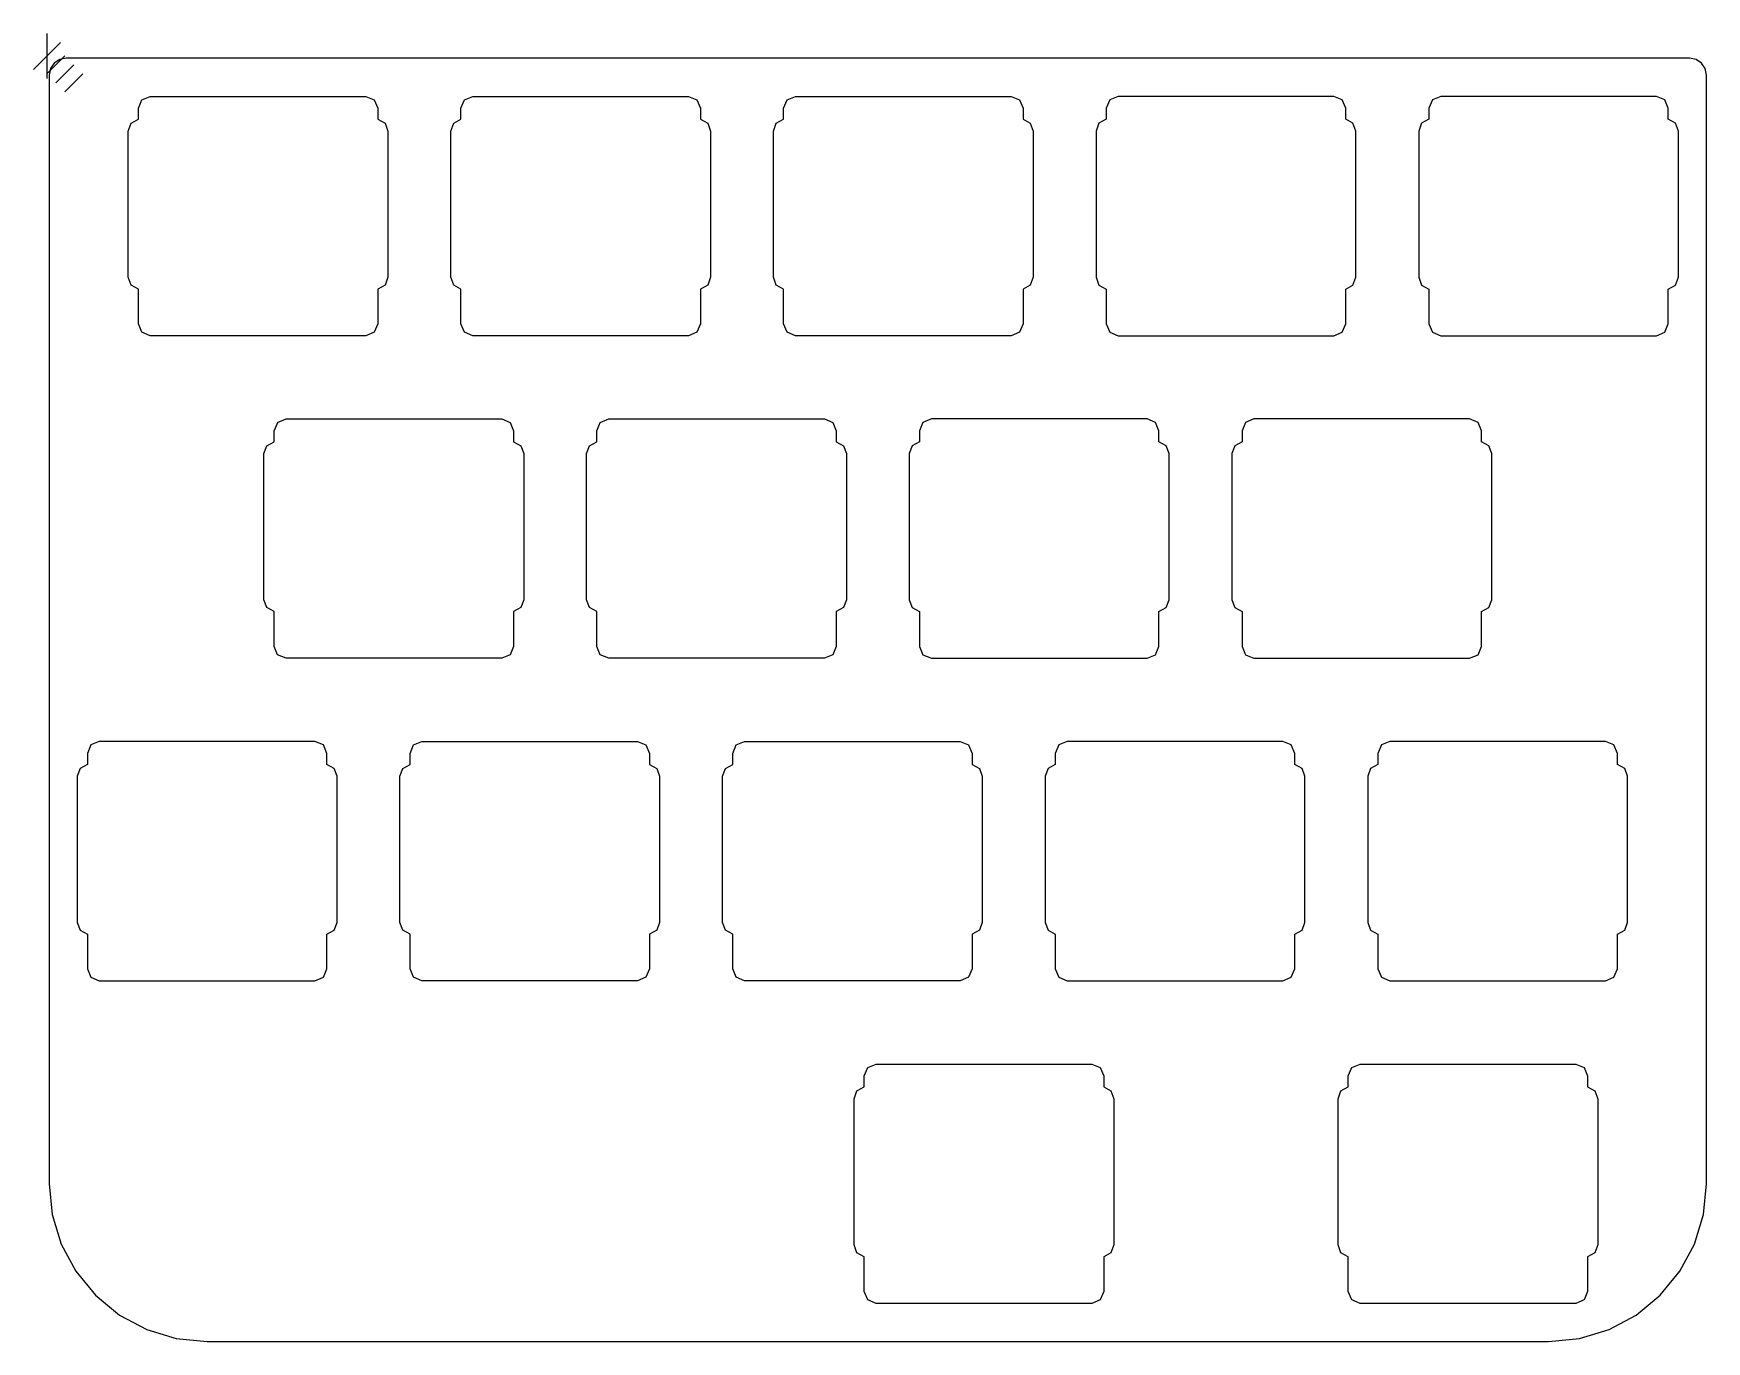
# Model space of a CAD drawing. Extents: x -0.8 to 97.7, y 221.3 to 298.3.
import ezdxf

# ---------------------------------------------------------------- set-up
doc = ezdxf.new("R2010")
doc.units = 0

msp = doc.modelspace()

# ---------------------------------------------------------------- linework, layer by layer
for p, q in [((0.425185, 296.575), (0.208412, 296.25)), ((0.74959, 296.792), (0.425185, 296.575)), ((1.13228, 296.868), (0.74959, 296.792)), ((96.7324, 296.868), (1.13228, 296.868)), ((97.115, 296.792), (96.7324, 296.868)), ((97.4397, 296.575), (97.115057, 296.791958)), ((97.6564, 296.25), (97.439707, 296.574379)), ((0.208412, 296.25), (0.132292, 295.868)), ((0.132292, 295.868), (0.132292, 230.567)), ((97.7326, 295.868), (97.6564, 296.250587)), ((97.732, 230.567), (97.7326, 295.868)), ((5.58731, 294.413), (6.08229, 294.618)), ((6.08229, 294.618), (18.7823, 294.618)), ((18.7823, 294.618), (19.277255, 294.412948)), ((24.5873, 294.413), (25.082335, 294.618052)), ((25.0823, 294.618), (37.7823, 294.618)), ((37.7823, 294.618), (38.277335, 294.412948)), ((43.5872, 294.413), (44.08197, 294.618052)), ((44.082, 294.618), (56.782, 294.618)), ((56.782, 294.618), (57.277035, 294.412948)), ((63.082, 294.618), (62.58723, 294.412948)), ((75.782, 294.618), (63.082, 294.618)), ((76.277, 294.413), (75.781965, 294.618052)), ((82.082, 294.618), (81.58723, 294.412948)), ((94.7825, 294.618), (82.082, 294.618)), ((95.2775, 294.413), (94.782465, 294.618052)), ((5.38228, 293.918), (5.587305, 294.41277)), ((5.38228, 293.268), (5.38228, 293.918)), ((19.2772, 294.413), (19.482225, 293.91823)), ((19.4823, 293.918), (19.4823, 293.268)), ((24.3822, 293.918), (24.587252, 294.41277)), ((24.3822, 293.268), (24.3822, 293.918)), ((38.2773, 294.413), (38.482087, 293.91823)), ((38.4821, 293.918), (38.4821, 293.268)), ((43.3822, 293.918), (43.587252, 294.41277)), ((43.3822, 293.268), (43.3822, 293.918)), ((57.277, 294.413), (57.482052, 293.91823)), ((57.4821, 293.918), (57.4821, 293.268)), ((62.5872, 294.413), (62.382148, 293.91823)), ((62.3822, 293.918), (62.3822, 293.268)), ((76.4821, 293.918), (76.277048, 294.41277)), ((76.4821, 293.268), (76.4821, 293.918)), ((81.3821, 293.918), (81.3821, 293.268)), ((81.5872, 294.413), (81.382148, 293.91823)), ((95.4826, 293.918), (95.277548, 294.41277)), ((95.4826, 293.268), (95.4826, 293.918)), ((4.78228, 292.575), (4.953121, 293.033258)), ((4.95313, 293.033), (5.382284, 293.267421)), ((19.4823, 293.268), (19.911454, 293.033315)), ((19.9114, 293.033), (20.082268, 292.574742)), ((23.7821, 292.575), (23.953021, 293.033258)), ((23.9531, 293.033), (24.382254, 293.267421)), ((38.4821, 293.268), (38.911254, 293.033315)), ((38.9113, 293.033), (39.082221, 292.574742)), ((42.7821, 292.575), (42.953021, 293.033258)), ((42.953, 293.033), (43.382154, 293.267421)), ((57.4821, 293.268), (57.911254, 293.033315)), ((57.9112, 293.033), (58.082121, 292.574742)), ((61.953, 293.033), (61.782079, 292.574742)), ((62.3822, 293.268), (61.953046, 293.033315)), ((76.9112, 293.033), (76.482046, 293.267421)), ((77.0821, 292.575), (76.911179, 293.033258)), ((80.953, 293.033), (80.782079, 292.574742)), ((81.3821, 293.268), (80.952946, 293.033315)), ((95.9117, 293.033), (95.482546, 293.267421)), ((96.0824, 292.575), (95.911744, 293.033258)), ((4.78228, 283.961), (4.78228, 292.575)), ((20.0823, 292.575), (20.0823, 283.961)), ((20.0823, 292.575), (20.0823, 292.575)), ((23.7821, 283.961), (23.7821, 292.575)), ((39.0822, 292.575), (39.0822, 283.961)), ((39.0822, 292.575), (39.0822, 292.575)), ((42.7821, 283.961), (42.7821, 292.575)), ((58.0822, 292.575), (58.0822, 283.961)), ((61.7821, 292.575), (61.7821, 283.961)), ((77.0821, 283.961), (77.0821, 292.575)), ((80.7821, 292.575), (80.7821, 283.961)), ((96.0824, 283.961), (96.0824, 292.575)), ((4.95313, 283.502), (4.78228, 283.961)), ((20.0823, 283.961), (19.911432, 283.502742)), ((23.9531, 283.502), (23.782179, 283.960258)), ((39.0822, 283.961), (38.911279, 283.502742)), ((42.953, 283.502), (42.782079, 283.960258)), ((42.7821, 283.961), (42.7821, 283.961)), ((58.0822, 283.961), (57.911279, 283.502742)), ((61.7821, 283.961), (61.953021, 283.502742)), ((76.9112, 283.502), (77.082121, 283.960258)), ((80.7821, 283.961), (80.953021, 283.502742)), ((95.9117, 283.502), (96.082356, 283.960258)), ((5.38228, 283.268), (4.953126, 283.502421)), ((5.38228, 281.218), (5.38228, 283.268)), ((19.9114, 283.502), (19.482246, 283.267579)), ((19.4823, 283.268), (19.4823, 281.218)), ((24.3822, 283.268), (23.953046, 283.502421)), ((24.3822, 281.218), (24.3822, 283.268)), ((38.4821, 283.268), (38.4821, 281.218)), ((38.9113, 283.502), (38.482146, 283.267579)), ((43.3822, 283.268), (42.953046, 283.502421)), ((43.3822, 281.218), (43.3822, 283.268)), ((57.9112, 283.502), (57.482046, 283.267579)), ((57.4821, 283.268), (57.4821, 281.218)), ((61.953, 283.502), (62.382154, 283.267579)), ((62.3822, 283.268), (62.3822, 281.218)), ((76.4821, 283.268), (76.911254, 283.502421)), ((76.4821, 281.218), (76.4821, 283.268)), ((80.953, 283.502), (81.382154, 283.267579)), ((81.3821, 283.268), (81.3821, 281.218)), ((95.4826, 283.268), (95.911754, 283.502421)), ((95.4826, 281.218), (95.4826, 283.268)), ((5.58731, 280.723), (5.38228, 281.218)), ((19.4823, 281.218), (19.2772, 280.723)), ((24.5873, 280.723), (24.382248, 281.218035)), ((38.4821, 281.218), (38.277313, 280.722965)), ((43.5872, 280.723), (43.382148, 281.218035)), ((57.4821, 281.218), (57.277048, 280.722965)), ((62.3822, 281.218), (62.587252, 280.722965)), ((76.277, 280.723), (76.482052, 281.218035)), ((81.3821, 281.218), (81.587152, 280.722965)), ((95.2775, 280.723), (95.482552, 281.218035)), ((6.08229, 280.518), (5.58731, 280.723)), ((18.7823, 280.518), (6.08229, 280.518)), ((19.2772, 280.723), (18.782245, 280.517948)), ((25.0823, 280.518), (24.5873, 280.723)), ((37.7823, 280.518), (25.0823, 280.518)), ((38.2773, 280.723), (37.782265, 280.517948)), ((44.082, 280.518), (43.58723, 280.723052)), ((56.782, 280.518), (44.082, 280.518)), ((57.277, 280.723), (56.781965, 280.517948)), ((62.5872, 280.723), (63.08197, 280.517948)), ((63.082, 280.518), (75.782, 280.518)), ((75.782, 280.518), (76.277035, 280.723052)), ((81.5872, 280.723), (82.08197, 280.517948)), ((82.082, 280.518), (94.7825, 280.518)), ((94.7825, 280.518), (95.277535, 280.723052)), ((13.3823, 274.918), (13.587325, 275.41277)), ((13.3823, 274.268), (13.3823, 274.918)), ((13.5873, 275.413), (14.082282, 275.618052)), ((14.0823, 275.618), (26.7823, 275.618)), ((26.7823, 275.618), (27.277335, 275.412948)), ((27.2773, 275.413), (27.482352, 274.91823)), ((27.4823, 274.918), (27.4823, 274.268)), ((32.3822, 274.918), (32.587252, 275.41277)), ((32.3822, 274.268), (32.3822, 274.918)), ((32.5872, 275.413), (33.082235, 275.618052)), ((33.0822, 275.618), (45.7822, 275.618)), ((45.7822, 275.618), (46.27697, 275.412948)), ((46.277, 275.413), (46.482052, 274.91823)), ((46.482, 274.918), (46.482, 274.268)), ((51.3821, 274.918), (51.3821, 274.268)), ((51.5872, 275.413), (51.382148, 274.91823)), ((52.0822, 275.618), (51.587165, 275.412948)), ((64.7822, 275.618), (52.0822, 275.618)), ((65.277, 275.413), (64.78223, 275.618052)), ((65.482, 274.918), (65.276948, 275.41277)), ((65.482, 274.268), (65.482, 274.918)), ((70.5871, 275.413), (70.382048, 274.91823)), ((70.3821, 274.918), (70.3821, 274.268)), ((71.0822, 275.618), (70.587165, 275.412948)), ((83.7822, 275.618), (71.0822, 275.618)), ((84.2769, 275.413), (83.78213, 275.618052)), ((84.482, 274.918), (84.276948, 275.41277)), ((84.482, 274.268), (84.482, 274.918)), ((12.7823, 273.575), (12.953141, 274.033258)), ((12.9531, 274.033), (13.382254, 274.267685)), ((27.4823, 274.268), (27.911454, 274.033315)), ((27.9115, 274.033), (28.082156, 273.574742)), ((31.7823, 273.575), (31.952956, 274.033258)), ((31.953, 274.033), (32.382154, 274.267685)), ((46.482, 274.268), (46.911154, 274.033315)), ((46.9112, 274.033), (47.082121, 273.574742)), ((50.953, 274.033), (50.782079, 273.574742)), ((51.3821, 274.268), (50.952946, 274.033315)), ((65.9112, 274.033), (65.482046, 274.267685)), ((66.0821, 273.575), (65.911179, 274.033258)), ((69.9529, 274.033), (69.781979, 273.574742)), ((70.3821, 274.268), (69.952946, 274.033315)), ((84.9111, 274.033), (84.481946, 274.267685)), ((85.0821, 273.575), (84.911179, 274.033258)), ((12.7823, 264.961), (12.7823, 273.575)), ((28.0822, 273.575), (28.0822, 264.961)), ((31.7823, 264.961), (31.7823, 273.575)), ((47.0821, 273.575), (47.0821, 264.961)), ((50.7821, 273.575), (50.7821, 264.961)), ((66.0821, 264.961), (66.0821, 273.575)), ((69.782, 273.575), (69.782, 264.961)), ((85.0821, 264.961), (85.0821, 273.575)), ((12.9531, 264.502), (12.7823, 264.961)), ((13.3823, 264.268), (12.953146, 264.502421)), ((13.3823, 262.218), (13.3823, 264.268)), ((27.4823, 264.268), (27.4823, 262.218)), ((27.4823, 264.268), (27.4823, 264.268)), ((27.9115, 264.503), (27.482346, 264.268315)), ((28.0822, 264.961), (27.911544, 264.502742)), ((31.7823, 264.961), (31.7823, 264.961)), ((31.953, 264.502), (31.782344, 264.960258)), ((32.3822, 264.268), (31.953046, 264.502421)), ((32.3822, 262.218), (32.3822, 264.268)), ((46.482, 264.268), (46.482, 262.218)), ((46.9112, 264.503), (46.482046, 264.268315)), ((47.0821, 264.961), (46.911179, 264.502742)), ((50.7821, 264.961), (50.953021, 264.502742)), ((50.953, 264.503), (51.382154, 264.268315)), ((51.3821, 264.268), (51.3821, 262.218)), ((65.482, 264.268), (65.911154, 264.502421)), ((65.482, 262.218), (65.482, 264.268)), ((65.9112, 264.502), (66.082121, 264.960258)), ((69.782, 264.961), (69.952921, 264.502742)), ((69.9529, 264.503), (70.382054, 264.268315)), ((70.3821, 264.268), (70.3821, 262.218)), ((84.482, 264.268), (84.911154, 264.502421)), ((84.482, 262.218), (84.482, 264.268)), ((84.9111, 264.502), (85.082021, 264.960258)), ((13.5873, 261.723), (13.3823, 262.218)), ((27.4823, 262.218), (27.277248, 261.722965)), ((32.5872, 261.723), (32.382148, 262.218035)), ((46.482, 262.218), (46.276948, 261.722965)), ((51.3821, 262.218), (51.587152, 261.722965)), ((65.277, 261.723), (65.482052, 262.218035)), ((70.3821, 262.218), (70.587152, 261.722965)), ((84.2769, 261.723), (84.481952, 262.218035)), ((14.0823, 261.518), (13.587318, 261.723052)), ((26.7823, 261.518), (14.0823, 261.518)), ((27.2773, 261.723), (26.782265, 261.517948)), ((33.0822, 261.518), (32.587165, 261.723052)), ((45.7822, 261.518), (33.0822, 261.518)), ((46.277, 261.723), (45.78223, 261.517948)), ((51.5872, 261.723), (52.082235, 261.517948)), ((52.0822, 261.518), (64.7822, 261.518)), ((64.7822, 261.518), (65.27697, 261.723052)), ((70.5871, 261.723), (71.082135, 261.517948)), ((71.0822, 261.518), (83.7822, 261.518)), ((83.7822, 261.518), (84.27697, 261.723052)), ((2.5873, 256.413), (2.382275, 255.917965)), ((3.08229, 256.618), (2.5873, 256.413)), ((15.7823, 256.618), (3.08229, 256.618)), ((16.2773, 256.413), (15.782318, 256.618052)), ((16.4823, 255.918), (16.2773, 256.413)), ((21.3824, 255.918), (21.587187, 256.413035)), ((21.5872, 256.413), (22.082235, 256.618052)), ((22.0822, 256.618), (34.7822, 256.618)), ((34.7822, 256.618), (35.277235, 256.412948)), ((35.2772, 256.413), (35.482252, 255.917965)), ((40.3824, 255.918), (40.587187, 256.413035)), ((40.5871, 256.413), (41.082135, 256.618052)), ((41.0822, 256.618), (53.7822, 256.618)), ((53.7822, 256.618), (54.277235, 256.412948)), ((54.2772, 256.413), (54.482252, 255.917965)), ((59.5871, 256.413), (59.382048, 255.917965)), ((60.0821, 256.618), (59.587065, 256.412948)), ((72.7821, 256.618), (60.0821, 256.618)), ((73.2772, 256.413), (72.782165, 256.618052)), ((73.4822, 255.918), (73.277148, 256.413035)), ((78.5871, 256.413), (78.382048, 255.917965)), ((79.0821, 256.618), (78.587065, 256.412948)), ((91.7821, 256.618), (79.0821, 256.618)), ((92.2771, 256.413), (91.782065, 256.618052)), ((92.4822, 255.918), (92.277148, 256.413035)), ((2.38228, 255.268), (1.953126, 255.033579)), ((2.38228, 255.918), (2.38228, 255.268)), ((16.9114, 255.033), (16.482273, 255.267685)), ((16.4823, 255.268), (16.4823, 255.918)), ((20.9531, 255.033), (21.382386, 255.267685)), ((21.3824, 255.268), (21.3824, 255.918)), ((35.4823, 255.918), (35.4823, 255.268)), ((35.4823, 255.268), (35.911454, 255.033579)), ((39.9532, 255.033), (40.382354, 255.267685)), ((40.3824, 255.268), (40.3824, 255.918)), ((54.4822, 255.918), (54.4822, 255.268)), ((54.4822, 255.268), (54.911354, 255.033579)), ((59.3821, 255.268), (58.952946, 255.033579)), ((59.3821, 255.918), (59.3821, 255.268)), ((73.4822, 255.268), (73.4822, 255.918)), ((73.9114, 255.033), (73.482246, 255.267685)), ((78.382, 255.268), (77.952846, 255.033579)), ((78.382, 255.918), (78.382, 255.268)), ((92.9113, 255.033), (92.482146, 255.267685)), ((92.4822, 255.268), (92.4822, 255.918)), ((1.78228, 254.575), (1.78228, 245.96)), ((1.95313, 255.033), (1.782289, 254.574742)), ((17.0823, 254.575), (16.911432, 255.033258)), ((17.0823, 245.96), (17.0823, 254.575)), ((20.7823, 254.575), (20.953141, 255.033258)), ((20.7823, 245.96), (20.7823, 254.575)), ((35.9114, 255.033), (36.082321, 254.574742)), ((36.0823, 254.575), (36.0823, 245.96)), ((39.7823, 254.575), (39.953221, 255.033258)), ((39.7823, 245.96), (39.7823, 254.575)), ((54.9114, 255.033), (55.082056, 254.574742)), ((55.0821, 254.575), (55.0821, 245.96)), ((58.9529, 255.033), (58.781979, 254.574742)), ((58.782, 254.575), (58.782, 245.96)), ((74.082, 254.575), (73.911344, 255.033258)), ((74.082, 245.96), (74.082, 254.575)), ((77.7822, 254.575), (77.7822, 245.96)), ((77.9529, 255.033), (77.782244, 254.574742)), ((93.082, 254.575), (92.911344, 255.033258)), ((93.082, 245.96), (93.082, 254.575)), ((1.78228, 245.96), (1.953121, 245.502271)), ((1.95313, 245.502), (2.382284, 245.266521)), ((16.4823, 245.267), (16.911454, 245.502479)), ((16.9114, 245.502), (17.082241, 245.959729)), ((20.9531, 245.502), (20.782259, 245.959729)), ((21.3824, 245.267), (20.953114, 245.502479)), ((35.9114, 245.502), (35.482246, 245.266521)), ((36.0823, 245.96), (35.911379, 245.502271)), ((39.9532, 245.502), (39.782279, 245.959729)), ((40.3824, 245.267), (39.953246, 245.502479)), ((54.9114, 245.502), (54.482246, 245.266521)), ((55.0821, 245.96), (54.911444, 245.502271)), ((58.782, 245.96), (58.952921, 245.502271)), ((58.9529, 245.502), (59.382054, 245.266521)), ((73.4822, 245.267), (73.911354, 245.502479)), ((73.9114, 245.502), (74.082056, 245.959729)), ((77.7822, 245.96), (77.952856, 245.502271)), ((77.9529, 245.502), (78.382054, 245.266521)), ((92.4822, 245.267), (92.911354, 245.502479)), ((92.9113, 245.502), (93.081956, 245.959729)), ((2.38228, 245.267), (2.38228, 243.219)), ((16.4823, 243.219), (16.482326, 245.26687)), ((21.3824, 243.219), (21.3824, 245.267)), ((35.4823, 245.267), (35.4823, 243.219)), ((35.4823, 245.267), (35.4823, 245.267)), ((40.3824, 243.219), (40.3824, 245.267)), ((54.4822, 245.267), (54.4822, 243.219)), ((54.4822, 245.267), (54.4822, 245.267)), ((59.3821, 245.267), (59.3821, 243.219)), ((73.4822, 243.219), (73.4822, 245.267)), ((78.382, 245.267), (78.382, 243.219)), ((92.4822, 243.219), (92.4822, 245.267)), ((2.38228, 243.219), (2.587305, 242.72423)), ((2.5873, 242.724), (3.082282, 242.517625)), ((3.08229, 242.518), (15.7823, 242.518)), ((15.7823, 242.518), (16.277282, 242.724375)), ((16.2773, 242.724), (16.482299, 243.21877)), ((21.5872, 242.724), (21.382413, 243.21877)), ((22.0822, 242.518), (21.587165, 242.724375)), ((34.7822, 242.518), (22.0822, 242.518)), ((35.2772, 242.724), (34.782165, 242.517625)), ((35.4823, 243.219), (35.277248, 242.72423)), ((40.5871, 242.724), (40.382313, 243.21877)), ((41.0822, 242.518), (40.587165, 242.724375)), ((53.7822, 242.518), (41.0822, 242.518)), ((54.2772, 242.724), (53.782165, 242.517625)), ((54.4822, 243.219), (54.277148, 242.72423)), ((59.3821, 243.219), (59.587152, 242.72423)), ((59.5871, 242.724), (60.082135, 242.517625)), ((60.0821, 242.518), (72.7821, 242.518)), ((72.7821, 242.518), (73.277135, 242.724375)), ((73.2772, 242.724), (73.482252, 243.21877)), ((78.382, 243.219), (78.587052, 242.72423)), ((78.5871, 242.724), (79.082135, 242.517625)), ((79.0821, 242.518), (91.7821, 242.518)), ((91.7821, 242.518), (92.277135, 242.724375)), ((92.2771, 242.724), (92.482152, 243.21877)), ((48.337, 237.414), (48.832035, 237.617729)), ((48.8321, 237.618), (61.5321, 237.618)), ((61.5321, 237.618), (62.027135, 237.414271)), ((76.8371, 237.414), (77.332135, 237.617729)), ((77.3322, 237.618), (90.0321, 237.618)), ((90.0321, 237.618), (90.52687, 237.414271)), ((48.1323, 236.917), (48.337087, 237.414416)), ((48.1323, 236.268), (48.1323, 236.917)), ((62.0271, 237.414), (62.232152, 236.91923)), ((62.2321, 236.919), (62.2321, 236.268)), ((76.6321, 236.917), (76.837152, 237.414416)), ((76.6321, 236.268), (76.6321, 236.917)), ((90.5269, 237.414), (90.731952, 236.91923)), ((90.732, 236.919), (90.732, 236.268)), ((47.5322, 235.575), (47.703121, 236.032729)), ((47.5322, 226.96), (47.5322, 235.575)), ((47.7031, 236.033), (48.132254, 236.268479)), ((62.2321, 236.268), (62.661254, 236.032521)), ((62.6613, 236.033), (62.832221, 235.575271)), ((62.8322, 235.575), (62.8322, 226.96)), ((76.032, 235.575), (76.202921, 236.032729)), ((76.032, 226.96), (76.032, 235.575)), ((76.2029, 236.033), (76.632054, 236.268479)), ((90.732, 236.268), (91.161154, 236.032521)), ((91.1611, 236.033), (91.332021, 235.575271)), ((91.332, 235.575), (91.332, 226.96)), ((0.132292, 230.567), (0.312632, 228.74667)), ((97.5516, 228.746), (97.732046, 230.56633)), ((0.312631, 228.746), (0.84021, 227.00769)), ((97.024, 227.008), (97.551579, 228.74631)), ((0.84021, 227.008), (1.694787, 225.40727)), ((47.7031, 226.503), (47.532179, 226.960729)), ((62.8322, 226.96), (62.661279, 226.502271)), ((76.2029, 226.503), (76.031979, 226.960729)), ((91.332, 226.96), (91.161079, 226.502271)), ((96.1697, 225.407), (97.024039, 227.00773)), ((48.1323, 226.267), (47.703146, 226.502479)), ((48.1323, 224.217), (48.1323, 226.267)), ((62.2321, 226.267), (62.2321, 224.217)), ((62.2321, 226.267), (62.2321, 226.267)), ((62.6613, 226.503), (62.232146, 226.267521)), ((76.6321, 226.267), (76.202946, 226.502479)), ((76.6321, 224.217), (76.6321, 226.267)), ((91.1611, 226.503), (90.731946, 226.267521)), ((90.732, 226.267), (90.732, 224.217)), ((90.732, 226.267), (90.732, 226.267)), ((1.69479, 225.407), (2.85618, 223.99148)), ((95.0082, 223.992), (96.16972, 225.40752)), ((2.85617, 223.992), (4.27262, 222.83048)), ((48.337, 223.722), (48.132213, 224.21677)), ((48.8321, 223.518), (48.337065, 223.721729)), ((62.0271, 223.722), (61.532065, 223.518271)), ((62.2321, 224.217), (62.027048, 223.72223)), ((76.8371, 223.722), (76.632048, 224.21677)), ((77.3322, 223.518), (76.837165, 223.721729)), ((90.5272, 223.722), (90.032165, 223.518271)), ((90.732, 224.217), (90.527213, 223.72223)), ((93.5916, 222.83), (95.00818, 223.99152)), ((4.27262, 222.83), (5.87332, 221.975397)), ((61.5321, 223.518), (48.8321, 223.518)), ((90.0321, 223.518), (77.3322, 223.518)), ((91.9911, 221.976), (93.59156, 222.830603)), ((5.87332, 221.976), (7.60946, 221.44948)), ((90.2549, 221.449), (91.99109, 221.97552)), ((7.60946, 221.449), (9.43225, 221.269084)), ((9.43225, 221.269), (88.4319, 221.269)), ((88.4319, 221.269), (90.25488, 221.448916))]:
    msp.add_line(p, q)
at = {"layer": 'Layer 1'}
for p, q in [((0.793749, 297.794), (-0.793749, 296.206)), ((0.793749, 297.794), (-0.793749, 296.206)), ((0.793749, 297.794), (-0.793749, 296.206)), ((0, 298.323), (0, 295.677)), ((0, 298.323), (0, 295.677)), ((0, 298.323), (0, 295.677)), ((1.05833, 297), (0, 295.94167)), ((1.05833, 297), (0, 295.94167)), ((1.05833, 297), (0, 295.942)), ((1.5875, 296.471), (0.529169, 295.413)), ((1.5875, 296.471), (0.52917, 295.41267)), ((1.5875, 296.471), (0.52917, 295.41267)), ((2.11666, 295.942), (1.05833, 294.88367)), ((2.11666, 295.942), (1.05833, 294.88367)), ((2.11666, 295.942), (1.05833, 294.884))]:
    msp.add_line(p, q, dxfattribs=at)

doc.saveas('drawing.dxf')
